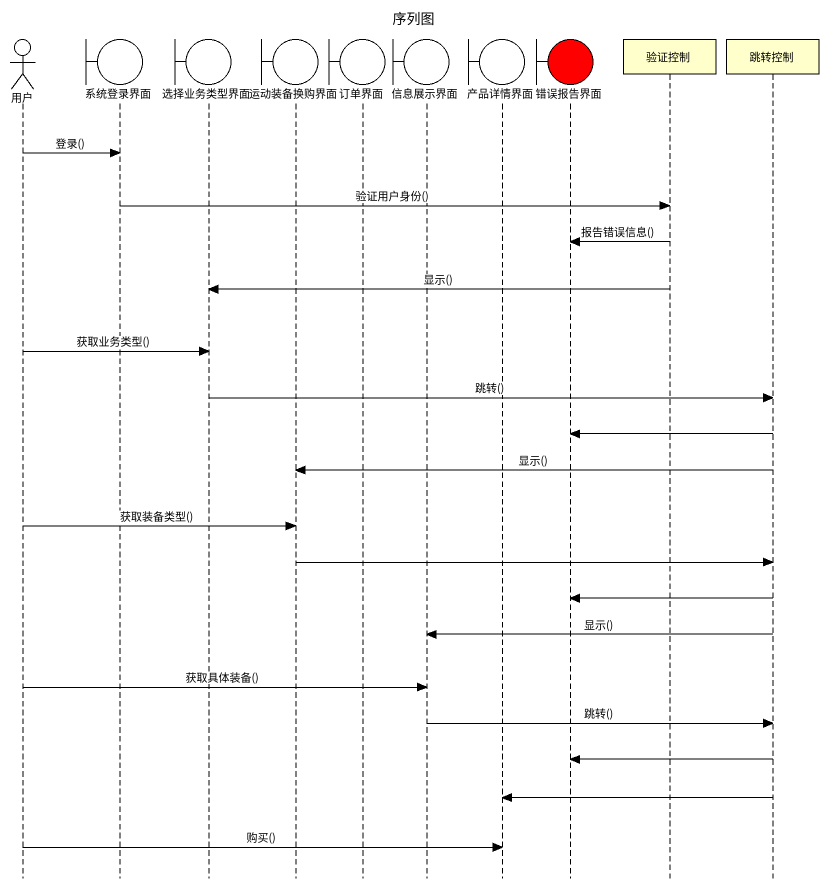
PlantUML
@startuml
title 序列图
hide footbox
actor 用户
boundary 系统登录界面
boundary 选择业务类型界面
boundary 运动装备换购界面
boundary 订单界面
boundary 信息展示界面
boundary 产品详情界面
boundary 错误报告界面 #FF0000
participant 验证控制
participant 跳转控制

用户 -> 系统登录界面 : 登录()
系统登录界面 -> 验证控制 : 验证用户身份()
验证控制 -> 错误报告界面 : 报告错误信息()
验证控制 -> 选择业务类型界面 : 显示()
用户 -> 选择业务类型界面 : 获取业务类型()
选择业务类型界面 -> 跳转控制 : 跳转()
跳转控制 -> 错误报告界面
跳转控制 -> 运动装备换购界面 : 显示()
用户 -> 运动装备换购界面 : 获取装备类型()
运动装备换购界面 -> 跳转控制
跳转控制 -> 错误报告界面
跳转控制 -> 信息展示界面 : 显示()
用户 -> 信息展示界面 : 获取具体装备()
信息展示界面 -> 跳转控制 : 跳转()
跳转控制 -> 错误报告界面
跳转控制 -> 产品详情界面
用户 -> 产品详情界面 : 购买()
@enduml
